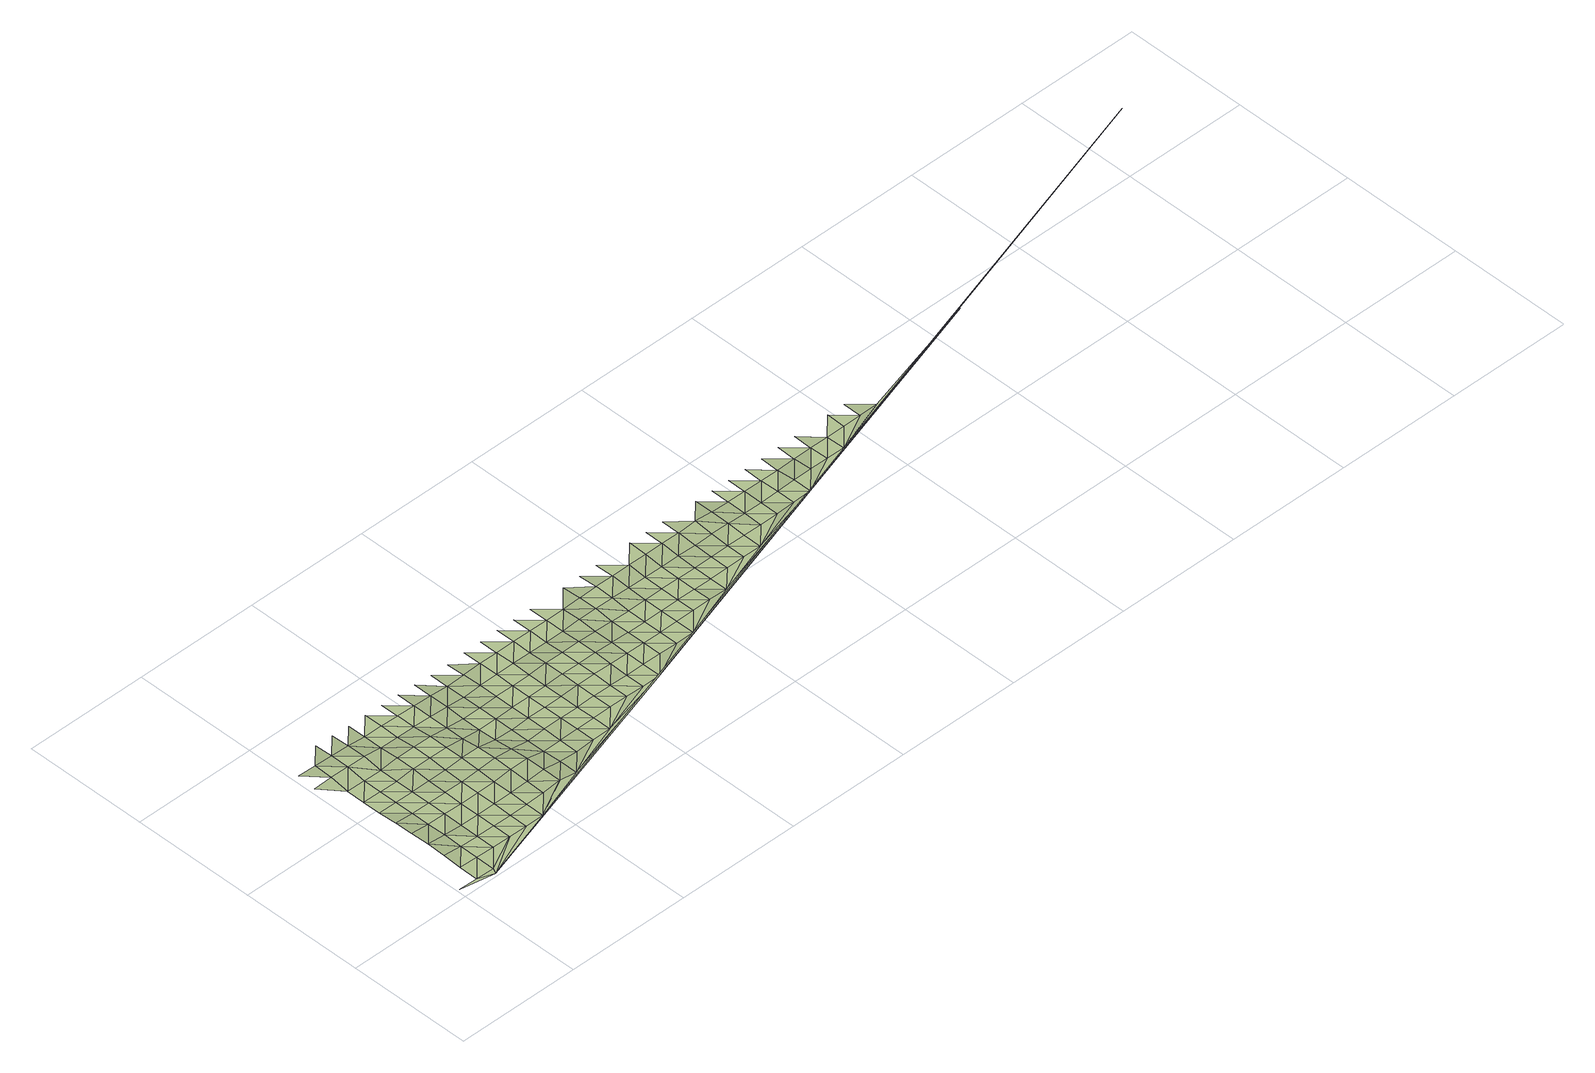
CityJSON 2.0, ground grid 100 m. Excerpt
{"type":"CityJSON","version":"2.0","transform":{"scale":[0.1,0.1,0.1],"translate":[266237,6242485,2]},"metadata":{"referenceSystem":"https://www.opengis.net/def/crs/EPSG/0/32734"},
"CityObjects":{
"terrain1":{"type":"TINRelief","geometry":[{"type":"CompositeSurface","lod":"1","boundaries":[[[0,1,2]],[[3,4,0]],[[0,2,5]],[[0,5,3]],[[6,4,7]],[[8,6,7]],[[4,3,7]],[[9,8,10]],[[7,11,8]],[[12,3,5]],[[9,10,13]],[[10,8,11]],[[14,5,2]],[[3,12,7]],[[15,16,13]],[[17,11,7]],[[15,13,10]],[[7,12,17]],[[12,5,14]],[[18,16,19]],[[20,21,22]],[[16,15,19]],[[23,10,11]],[[17,24,11]],[[21,25,26]],[[18,27,20]],[[10,23,15]],[[19,28,18]],[[23,11,24]],[[14,17,12]],[[2,29,14]],[[18,28,27]],[[21,20,30]],[[19,15,31]],[[31,15,23]],[[25,21,30]],[[24,17,32]],[[20,27,30]],[[17,14,33]],[[34,28,19]],[[31,34,19]],[[17,33,32]],[[23,24,35]],[[29,2,36]],[[27,28,37]],[[30,38,25]],[[35,31,23]],[[28,34,37]],[[35,24,32]],[[29,33,14]],[[25,38,39]],[[30,27,40]],[[41,34,31]],[[40,27,37]],[[33,42,32]],[[41,31,35]],[[43,38,30]],[[33,29,42]],[[40,43,30]],[[37,34,44]],[[34,41,45]],[[46,35,32]],[[42,47,32]],[[44,40,37]],[[43,48,38]],[[44,34,45]],[[46,32,47]],[[41,35,49]],[[42,29,36]],[[38,48,50]],[[43,40,51]],[[49,45,41]],[[40,44,52]],[[49,35,46]],[[53,47,42]],[[48,43,51]],[[40,52,51]],[[36,53,42]],[[44,45,54]],[[45,49,54]],[[46,47,55]],[[53,56,47]],[[57,52,44]],[[51,58,48]],[[46,55,49]],[[54,57,44]],[[55,47,56]],[[48,58,59]],[[51,52,60]],[[53,36,61]],[[62,54,49]],[[57,60,52]],[[56,53,61]],[[62,49,55]],[[63,58,51]],[[57,54,64]],[[60,63,51]],[[64,54,62]],[[65,55,56]],[[61,66,56]],[[61,36,67]],[[68,60,57]],[[63,69,58]],[[55,65,62]],[[68,57,64]],[[65,56,66]],[[58,69,70]],[[63,60,71]],[[62,72,64]],[[71,60,68]],[[67,66,61]],[[62,65,72]],[[69,63,73]],[[36,74,67]],[[71,73,63]],[[75,68,64]],[[64,72,76]],[[69,77,70]],[[36,2,78]],[[65,66,79]],[[67,80,66]],[[71,68,75]],[[77,69,73]],[[75,64,76]],[[65,79,72]],[[79,66,80]],[[81,73,71]],[[82,76,72]],[[71,75,81]],[[82,72,79]],[[80,67,83]],[[84,77,73]],[[81,85,73]],[[75,76,86]],[[76,82,87]],[[67,74,83]],[[77,84,88]],[[89,79,80]],[[84,73,85]],[[86,81,75]],[[86,76,87]],[[79,89,82]],[[89,80,83]],[[85,81,90]],[[82,91,87]],[[81,86,92]],[[82,89,91]],[[93,83,74]],[[81,92,90]],[[84,85,94]],[[86,87,95]],[[89,83,93]],[[91,96,87]],[[84,94,97]],[[94,85,90]],[[95,92,86]],[[95,87,96]],[[91,89,98]],[[93,98,89]],[[93,74,99]],[[92,100,90]],[[101,96,91]],[[92,95,100]],[[36,78,74]],[[98,101,91]],[[102,94,90]],[[95,96,103]],[[100,104,90]],[[98,93,99]],[[101,103,96]],[[94,102,105]],[[102,90,104]],[[74,106,99]],[[100,95,107]],[[103,107,95]],[[101,98,108]],[[98,99,109]],[[110,104,100]],[[103,101,108]],[[107,110,100]],[[98,109,108]],[[102,104,111]],[[110,111,104]],[[103,112,107]],[[109,99,106]],[[108,113,103]],[[114,102,115]],[[111,115,102]],[[103,113,112]],[[110,107,116]],[[109,117,108]],[[106,117,109]],[[111,110,116]],[[107,112,116]],[[113,108,118]],[[117,118,108]],[[115,111,119]],[[112,113,120]],[[78,106,74]],[[116,121,111]],[[113,118,120]],[[115,119,122]],[[117,106,123]],[[111,121,119]],[[116,112,124]],[[118,117,123]],[[124,112,120]],[[125,121,116]],[[124,125,116]],[[120,118,126]],[[123,127,118]],[[128,123,106]],[[121,129,119]],[[126,124,120]],[[125,130,121]],[[126,118,127]],[[119,129,131]],[[121,130,129]],[[125,124,132]],[[128,127,123]],[[124,126,133]],[[134,128,106]],[[130,125,132]],[[124,133,132]],[[127,135,126]],[[128,135,127]],[[129,130,136]],[[137,133,126]],[[132,138,130]],[[135,137,126]],[[129,136,139]],[[134,106,78]],[[130,138,136]],[[132,133,140]],[[134,135,128]],[[137,140,133]],[[141,138,132]],[[140,141,132]],[[142,137,135]],[[135,134,143]],[[136,138,144]],[[137,142,140]],[[141,145,138]],[[135,143,142]],[[136,144,146]],[[138,145,144]],[[141,140,147]],[[78,143,134]],[[140,142,147]],[[145,141,148]],[[147,148,141]],[[142,143,149]],[[143,78,150]],[[144,145,151]],[[142,149,147]],[[145,148,152]],[[143,150,149]],[[144,151,153]],[[145,152,151]],[[148,147,154]],[[154,147,149]],[[78,155,150]],[[152,148,156]],[[156,148,154]],[[149,150,157]],[[158,151,152]],[[154,149,157]],[[152,156,159]],[[150,155,157]],[[155,78,160]],[[151,158,161]],[[152,159,158]],[[156,154,162]],[[157,163,154]],[[162,159,156]],[[154,163,162]],[[155,160,157]],[[164,160,78]],[[158,159,165]],[[166,163,157]],[[159,162,165]],[[157,160,166]],[[162,163,167]],[[158,165,168]],[[166,167,163]],[[158,168,169]],[[162,170,165]],[[160,164,166]],[[167,170,162]],[[171,168,165]],[[170,171,165]],[[166,172,167]],[[164,173,166]],[[169,168,174]],[[171,174,168]],[[166,173,172]],[[170,167,175]],[[171,170,175]],[[167,172,175]],[[176,173,164]],[[174,171,177]],[[172,173,176]],[[175,178,171]],[[174,177,179]],[[171,178,177]],[[175,172,180]],[[180,172,176]],[[181,176,164]],[[182,178,175]],[[180,182,175]],[[178,183,177]],[[181,180,176]],[[182,184,178]],[[181,164,185]],[[177,183,186]],[[178,184,183]],[[182,180,187]],[[180,181,188]],[[184,182,187]],[[180,188,187]],[[164,78,189]],[[183,184,190]],[[185,188,181]],[[187,191,184]],[[184,191,190]],[[187,188,192]],[[185,192,188]],[[183,190,193]],[[194,191,187]],[[192,194,187]],[[190,191,195]],[[194,196,191]],[[197,192,185]],[[190,195,193]],[[191,196,195]],[[194,192,197]],[[196,194,198]],[[197,198,194]],[[197,185,199]],[[195,196,200]],[[185,164,189]],[[196,198,201]],[[195,200,202]],[[196,201,200]],[[198,197,199]],[[203,199,185]],[[201,198,204]],[[204,198,199]],[[205,200,201]],[[205,201,204]],[[206,200,207]],[[204,199,203]],[[207,200,205]],[[2,208,78]],[[205,204,209]],[[203,210,204]],[[209,207,205]],[[209,204,210]],[[185,189,203]],[[207,209,211]],[[212,210,203]],[[207,211,213]],[[209,210,212]],[[214,211,209]],[[212,214,209]],[[215,212,203]],[[213,211,216]],[[214,216,211]],[[214,212,215]],[[217,215,203]],[[216,214,218]],[[215,219,214]],[[216,218,220]],[[214,219,218]],[[203,189,217]],[[217,219,215]],[[219,221,218]],[[217,222,219]],[[218,221,223]],[[219,222,221]],[[222,217,189]],[[221,222,224]],[[189,225,222]],[[221,224,226]],[[222,225,224]],[[225,189,227]],[[224,225,228]],[[224,228,229]],[[225,227,228]],[[227,189,230]],[[228,227,231]],[[230,189,232]],[[228,231,233]],[[227,230,231]],[[234,231,230]],[[231,234,235]],[[230,232,234]],[[232,236,234]],[[234,236,237]],[[238,236,232]],[[237,236,238]],[[189,78,208]],[[232,239,238]],[[232,189,240]],[[238,239,241]],[[232,240,239]]]}]}
},
"vertices":[
[152,50,29],[1,50,34],[283,4,24],[302,200,26],[152,200,32],[302,50,24],[152,350,42],[302,350,29],[152,500,47],[152,650,45],[302,650,30],[302,500,30],[452,200,21],[152,800,40],[602,200,17],[302,800,30],[152,950,31],[452,350,23],[152,1095,28],[302,950,29],[152,1245,28],[152,1395,55],[1,1395,50],[452,650,24],[452,500,23],[152,1545,61],[1,1545,69],[302,1245,26],[302,1095,26],[752,200,17],[302,1395,55],[452,800,24],[602,500,20],[602,350,18],[452,950,27],[602,650,20],[902,200,17],[452,1095,27],[302,1545,53],[302,1695,45],[452,1245,27],[602,800,22],[752,350,18],[452,1395,53],[602,1095,42],[602,950,29],[752,650,20],[752,500,20],[452,1545,47],[752,800,22],[452,1695,40],[602,1395,31],[602,1245,42],[902,350,19],[752,950,29],[902,650,24],[902,500,21],[752,1095,42],[602,1545,33],[602,1695,30],[752,1245,42],[1052,350,24],[902,800,31],[752,1395,31],[902,950,41],[1052,650,37],[1052,500,28],[1203,350,38],[902,1095,40],[752,1545,33],[752,1695,30],[902,1245,40],[1052,800,42],[902,1395,27],[1353,350,17],[1052,1095,20],[1052,950,37],[902,1545,28],[2404,650,11],[1203,650,38],[1203,500,40],[1052,1245,20],[1203,800,26],[1353,500,15],[1052,1545,23],[1052,1395,23],[1203,1095,4],[1203,950,10],[902,1695,25],[1353,650,9],[1203,1395,13],[1353,800,2],[1203,1245,4],[1503,500,5],[1203,1545,13],[1353,1095,6],[1353,950,3],[1052,1695,20],[1503,650,9],[1653,500,16],[1353,1245,6],[1503,800,16],[1353,1545,2],[1503,950,16],[1353,1395,2],[1203,1695,14],[1803,500,17],[1503,1095,15],[1653,800,15],[1653,650,16],[1503,1245,15],[1503,1395,14],[1653,1095,13],[1653,950,13],[1353,1695,4],[1503,1545,10],[1653,1245,13],[1803,650,18],[1803,800,15],[1653,1545,16],[1803,950,12],[1653,1395,15],[1503,1695,1],[1954,650,18],[1803,1095,13],[1803,1245,13],[1954,950,22],[1954,800,18],[2104,650,18],[1803,1545,16],[1803,1395,16],[1653,1695,11],[1954,1245,23],[1954,1095,23],[2254,650,12],[2104,800,18],[1954,1545,18],[2104,950,22],[1954,1395,14],[1803,1695,14],[2104,1095,23],[2104,1245,23],[2254,950,17],[2254,800,12],[2104,1545,18],[2104,1395,14],[1954,1695,18],[2254,1095,25],[2254,1245,25],[2404,950,13],[2404,800,12],[2254,1545,16],[2254,1395,16],[2104,1695,18],[2404,1095,18],[2554,800,12],[2404,1245,18],[2554,950,10],[2404,1545,17],[2404,1395,26],[2705,800,7],[2254,1695,17],[2554,1245,11],[2554,1095,11],[2855,800,11],[2554,1395,28],[2705,950,8],[2705,1095,8],[2554,1545,24],[2554,1695,15],[2705,1245,8],[2705,1395,23],[2855,1095,9],[2855,950,11],[2705,1545,28],[2855,1245,9],[3005,950,14],[2855,1545,29],[2855,1395,19],[2705,1695,19],[3005,1095,11],[3155,950,15],[3005,1245,11],[3005,1545,28],[3005,1395,15],[3305,950,9],[2855,1695,24],[3155,1245,10],[3155,1095,10],[4357,1245,19],[3155,1545,26],[3155,1395,12],[3305,1095,8],[3155,1695,30],[3305,1245,8],[3305,1545,27],[3305,1395,15],[3456,1095,8],[3456,1245,8],[3606,1095,10],[3456,1545,27],[3456,1395,15],[3305,1695,28],[3756,1095,10],[3606,1245,10],[3606,1395,20],[3456,1695,28],[3606,1545,36],[8390,2465,55],[3756,1395,16],[3756,1245,10],[3756,1545,22],[3906,1245,7],[3756,1695,16],[3906,1395,9],[4056,1245,7],[3906,1545,14],[4207,1245,14],[4056,1545,15],[4056,1395,8],[3906,1695,17],[4207,1545,11],[4207,1395,14],[4056,1695,15],[4357,1545,7],[4357,1395,20],[4207,1695,13],[4507,1395,23],[4507,1545,14],[4357,1695,13],[4657,1395,20],[4657,1545,15],[4807,1395,20],[4507,1695,19],[4807,1545,15],[4657,1695,22],[4957,1545,16],[4957,1695,22],[5107,1545,17],[5258,1545,24],[6309,1845,7],[5107,1695,20]
]}
